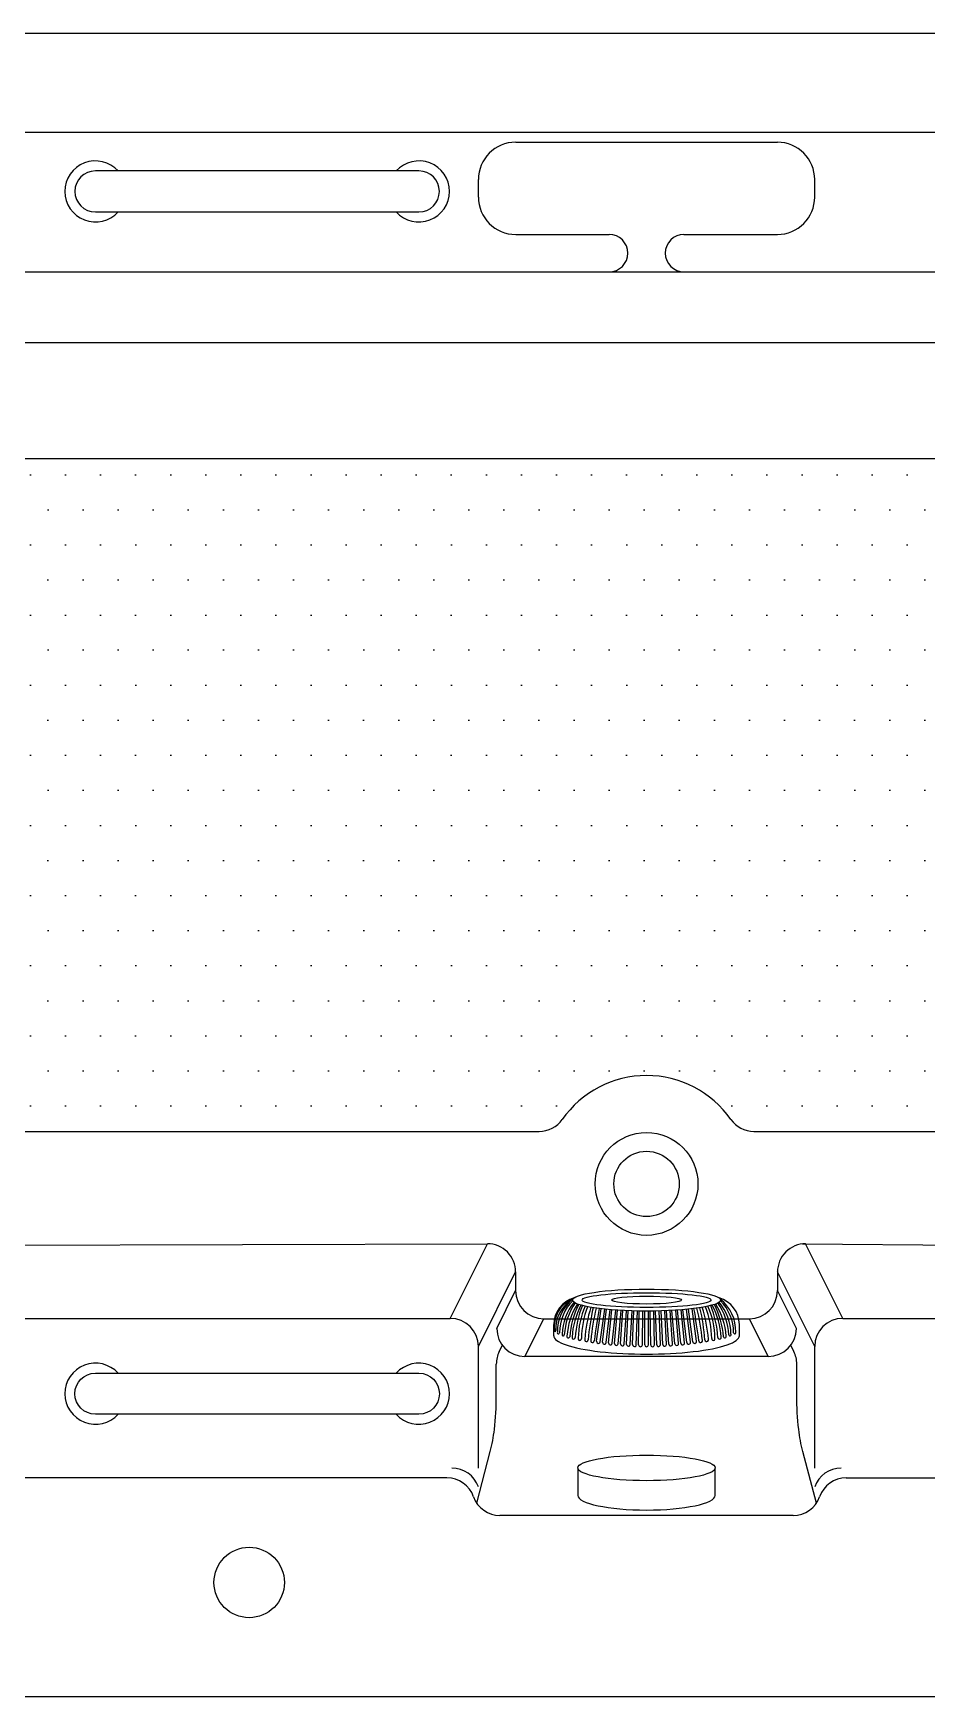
# Model space of a CAD drawing. Header units: millimetres. Extents: x -1256.29 to -1254.58, y 2254.25 to 2255.15.
# Drawn here: x -1255.545 to -1255.062, y 2254.251 to 2255.151 of the extents above; entities that cross this region are included whole.
import ezdxf

# ---------------------------------------------------------------- set-up
doc = ezdxf.new("R2010")
doc.units = ezdxf.units.MM
doc.header["$LTSCALE"] = 10
doc.layers.add('jacuzzi', color=1, linetype='Continuous')

msp = doc.modelspace()

# ---------------------------------------------------------------- hatches: boundary and pattern name
at = {"layer": 'jacuzzi'}
h = msp.add_hatch(dxfattribs=at)
h.set_pattern_fill('DOTS', color=256, scale=0.303614, style=0)
h.set_pattern_definition([(0, (-1258.991047, 2249.19996), (0.00948795, 0.018975904), [0, -0.018975904])])
h.paths.add_polyline_path([(-1255.95652, 2254.92031, 0.264036), (-1255.96956, 2254.91291, 0.0497), (-1255.98007, 2254.89052, 0.048609), (-1255.99518, 2254.8294, 0.014977), (-1255.99952, 2254.79198), (-1255.99952, 2254.6847, 0.014977), (-1255.99518, 2254.64728, 0.048609), (-1255.98007, 2254.58616, 0.0497), (-1255.96956, 2254.56377, 0.264036), (-1255.95652, 2254.55637), (-1255.27163, 2254.55637, 0.244921), (-1255.25919, 2254.56285, -0.521102), (-1255.16795, 2254.56285, 0.244921), (-1255.1555, 2254.55637), (-1254.8476, 2254.55637, 0.414214), (-1254.83261, 2254.57135), (-1254.83261, 2254.90533, 0.414214), (-1254.8476, 2254.92031)])

# ---------------------------------------------------------------- linework, layer by layer
for p, q in [((-1254.8476, 2255.0969), (-1255.99173, 2255.0969)), ((-1255.28433, 2255.09158), (-1255.14281, 2255.09158)), ((-1255.30457, 2255.06194), (-1255.30457, 2255.07134)), ((-1255.12257, 2255.06194), (-1255.12257, 2255.07134)), ((-1255.28433, 2255.0417), (-1255.23381, 2255.0417)), ((-1255.19333, 2255.0417), (-1255.14281, 2255.0417)), ((-1255.97817, 2255.02146), (-1254.8476, 2255.02146)), ((-1255.97817, 2254.98316), (-1254.8476, 2254.98316)), ((-1254.8476, 2254.92031), (-1255.95652, 2254.92031)), ((-1255.95652, 2254.55637), (-1255.27163, 2254.55637)), ((-1255.1555, 2254.55637), (-1254.8476, 2254.55637)), ((-1255.97817, 2254.49352), (-1255.29965, 2254.49559)), ((-1255.31975, 2254.45523), (-1255.29962, 2254.49559)), ((-1255.12919, 2254.4955), (-1254.8476, 2254.49352)), ((-1255.10739, 2254.45523), (-1255.12752, 2254.49559)), ((-1255.30457, 2254.44005), (-1255.28441, 2254.48047)), ((-1255.28441, 2254.48041), (-1255.28441, 2254.47024)), ((-1255.12257, 2254.44005), (-1255.14272, 2254.48047)), ((-1255.14272, 2254.48041), (-1255.14272, 2254.47024)), ((-1255.29461, 2254.4498), (-1255.28441, 2254.47024)), ((-1255.13253, 2254.4498), (-1255.14272, 2254.47024)), ((-1255.97817, 2254.45523), (-1255.31975, 2254.45523)), ((-1255.27943, 2254.43462), (-1255.26923, 2254.45506)), ((-1255.26923, 2254.45506), (-1255.15791, 2254.45506)), ((-1255.24058, 2254.44285), (-1255.23818, 2254.46045)), ((-1255.23867, 2254.44257), (-1255.23618, 2254.46023)), ((-1255.23734, 2254.4424), (-1255.23523, 2254.46014)), ((-1255.23542, 2254.44216), (-1255.23323, 2254.45996)), ((-1255.23411, 2254.44202), (-1255.23228, 2254.45988)), ((-1255.23217, 2254.44181), (-1255.23028, 2254.45973)), ((-1255.23086, 2254.44169), (-1255.22933, 2254.45967)), ((-1255.22891, 2254.44151), (-1255.22733, 2254.45955)), ((-1255.22761, 2254.44141), (-1255.22638, 2254.4595)), ((-1255.22565, 2254.44127), (-1255.22438, 2254.45941)), ((-1255.22436, 2254.44119), (-1255.22343, 2254.45937)), ((-1255.22238, 2254.44109), (-1255.22142, 2254.45931)), ((-1255.2211, 2254.44103), (-1255.22047, 2254.45928)), ((-1255.21911, 2254.44096), (-1255.21847, 2254.45924)), ((-1255.21784, 2254.44093), (-1255.21752, 2254.45922)), ((-1255.21584, 2254.4409), (-1255.21552, 2254.4592)), ((-1255.21457, 2254.44089), (-1255.21457, 2254.45919)), ((-1255.21257, 2254.44089), (-1255.21257, 2254.45919)), ((-1255.2113, 2254.4409), (-1255.21162, 2254.4592)), ((-1255.2093, 2254.44093), (-1255.20962, 2254.45922)), ((-1255.20803, 2254.44096), (-1255.20866, 2254.45924)), ((-1255.20604, 2254.44103), (-1255.20666, 2254.45928)), ((-1255.20476, 2254.44109), (-1255.20571, 2254.45931)), ((-1255.20278, 2254.44119), (-1255.20371, 2254.45937)), ((-1255.20149, 2254.44127), (-1255.20276, 2254.45941)), ((-1255.19952, 2254.44141), (-1255.20076, 2254.4595)), ((-1255.19823, 2254.44151), (-1255.19981, 2254.45955)), ((-1255.19627, 2254.44169), (-1255.1978, 2254.45967)), ((-1255.19497, 2254.44181), (-1255.19685, 2254.45973)), ((-1255.19303, 2254.44202), (-1255.19485, 2254.45988)), ((-1255.19172, 2254.44216), (-1255.1939, 2254.45996)), ((-1255.18979, 2254.4424), (-1255.1919, 2254.46014)), ((-1255.18847, 2254.44257), (-1255.19095, 2254.46023)), ((-1255.18656, 2254.44285), (-1255.18896, 2254.46045)), ((-1255.14771, 2254.43462), (-1255.15791, 2254.45506)), ((-1255.10739, 2254.45523), (-1254.8476, 2254.45523)), ((-1255.26382, 2254.44585), (-1255.26376, 2254.45198)), ((-1255.26382, 2254.44585), (-1255.26376, 2254.45198)), ((-1255.16332, 2254.44585), (-1255.16337, 2254.45198)), ((-1255.30457, 2254.37426), (-1255.30457, 2254.44005)), ((-1255.29328, 2254.43729), (-1255.29158, 2254.44069)), ((-1255.13386, 2254.43729), (-1255.13556, 2254.44069)), ((-1255.12257, 2254.37426), (-1255.12257, 2254.44005)), ((-1255.29487, 2254.41334), (-1255.29487, 2254.43051)), ((-1255.14771, 2254.43462), (-1255.27943, 2254.43462)), ((-1255.13227, 2254.41334), (-1255.13227, 2254.43051)), ((-1255.30547, 2254.35528), (-1255.29815, 2254.38319)), ((-1255.12167, 2254.35528), (-1255.12898, 2254.38319)), ((-1255.2507, 2254.37434), (-1255.2507, 2254.35948)), ((-1255.17643, 2254.35948), (-1255.17643, 2254.37434)), ((-1255.32155, 2254.36894), (-1255.99173, 2254.36894)), ((-1255.10559, 2254.36894), (-1254.8476, 2254.36894)), ((-1255.13425, 2254.34859), (-1255.29289, 2254.34859))]:
    msp.add_line(p, q, dxfattribs=at)
at = {"layer": 'jacuzzi', "color": 3}
msp.add_lwpolyline([(-1256.27857, 2254.83828), (-1256.27857, 2255.13535, -0.414214), (-1256.26339, 2255.15053), (-1254.59375, 2255.15053, -0.414214), (-1254.57857, 2255.13535), (-1254.57857, 2254.26572, -0.414214), (-1254.59375, 2254.25053), (-1256.26339, 2254.25053, -0.414214), (-1256.27857, 2254.26572), (-1256.27857, 2254.63828)], format="xyb", dxfattribs=at)
at = {"layer": 'jacuzzi'}
for points in [[(-1255.51176, 2255.05385), (-1255.33676, 2255.05385, 1), (-1255.33676, 2255.07605), (-1255.51176, 2255.07605, 1)], [(-1255.51176, 2254.42559), (-1255.33676, 2254.42559, -1), (-1255.33676, 2254.40339), (-1255.51176, 2254.40339, -1)]]:
    msp.add_lwpolyline(points, format="xyb", close=True, dxfattribs=at)
for points in [[(-1255.29815, 2254.38319, 0.035415), (-1255.29592, 2254.3951, 0.02868), (-1255.29487, 2254.41334)], [(-1255.12898, 2254.38319, -0.035415), (-1255.13122, 2254.3951, -0.02868), (-1255.13227, 2254.41334)]]:
    msp.add_lwpolyline(points, format="xyb", dxfattribs=at)
for centre, radius in [((-1255.21357, 2254.52797), 0.02782), ((-1255.21357, 2254.52797), 0.0177), ((-1255.42857, 2254.31235), 0.01905)]:
    msp.add_circle(centre, radius, dxfattribs=at)
for centre, radius, start, end in [((-1255.28433, 2255.07134), 0.02024, 90, 180), ((-1255.14281, 2255.07134), 0.02024, 0, 90), ((-1255.51176, 2255.06495), 0.01653, 42.19088, 317.80912), ((-1255.33676, 2255.06495), 0.01653, 222.19088, 137.80912), ((-1255.28433, 2255.06194), 0.02024, 180, 270), ((-1255.14281, 2255.06194), 0.02024, 270, 0), ((-1255.23381, 2255.03158), 0.01012, 270, 90), ((-1255.19333, 2255.03158), 0.01012, 90, 270), ((-1255.21357, 2254.53097), 0.05566, 34.95179, 145.04821), ((-1255.27163, 2254.57155), 0.01518, 270, 325.04821), ((-1255.1555, 2254.57155), 0.01518, 214.95179, 270), ((-1255.29959, 2254.48041), 0.01518, 0, 90.20134), ((-1255.12754, 2254.48041), 0.01518, 89.79866, 180), ((-1255.26923, 2254.47024), 0.01518, 180, 270), ((-1255.24877, 2254.45185), 0.015, 105.49086, 179.5), ((-1255.24707, 2254.4507), 0.01653, 113.122, 187.41373), ((-1255.24453, 2254.44985), 0.01811, 119.4273, 183.95223), ((-1255.24001, 2254.44841), 0.02184, 127.83142, 181.64557), ((-1255.23633, 2254.44757), 0.02433, 134.33093, 180.23211), ((-1255.23045, 2254.44578), 0.02882, 140.68054, 178.32518), ((-1255.17837, 2254.45185), 0.015, 0.5, 74.44718), ((-1255.18712, 2254.44841), 0.02184, 358.35443, 52.1082), ((-1255.1908, 2254.44757), 0.02433, 359.76789, 45.07391), ((-1255.15791, 2254.47024), 0.01518, 270, 0), ((-1255.31975, 2254.44005), 0.01518, 0, 90), ((-1255.22491, 2254.44457), 0.03321, 145.10746, 176.97963), ((-1255.2197, 2254.44314), 0.03705, 147.54921, 176.04178), ((-1255.20816, 2254.44153), 0.04715, 153.23283, 175.40844), ((-1255.2113, 2254.44258), 0.04266, 152.31978, 176.65283), ((-1255.19427, 2254.44093), 0.05807, 158.52803, 176.09219), ((-1255.20655, 2254.44403), 0.04397, 156.13733, 179.44404), ((-1255.20145, 2254.44402), 0.04736, 158.28628, 179.64395), ((-1255.17275, 2254.43856), 0.07446, 162.28509, 175.88477), ((-1255.13474, 2254.43566), 0.11068, 166.74998, 175.90547), ((-1255.09902, 2254.4278), 0.14561, 166.90862, 173.87163), ((-1254.78545, 2254.38236), 0.46046, 170.22079, 172.42841), ((-1255.64168, 2254.38236), 0.46046, 7.57159, 9.77906), ((-1255.32812, 2254.4278), 0.14561, 6.12837, 13.09085), ((-1255.2924, 2254.43566), 0.11068, 4.09453, 13.24924), ((-1255.25439, 2254.43856), 0.07446, 4.11523, 17.71364), ((-1255.22568, 2254.44402), 0.04736, 0.35605, 21.7114), ((-1255.22059, 2254.44403), 0.04397, 0.55596, 23.85986), ((-1255.23287, 2254.44093), 0.05807, 3.90781, 21.46952), ((-1255.21584, 2254.44258), 0.04266, 3.34717, 27.67652), ((-1255.21897, 2254.44153), 0.04715, 4.59156, 26.76328), ((-1255.20744, 2254.44314), 0.03705, 3.95822, 32.44516), ((-1255.20222, 2254.44457), 0.03321, 3.02037, 34.88441), ((-1255.19669, 2254.44578), 0.02882, 1.67482, 39.12626), ((-1255.10739, 2254.44005), 0.01518, 90, 180), ((-1255.27943, 2254.4498), 0.01518, 180, 270), ((-1255.26303, 2254.4486), 0.000437, 185.19472, 359.27961), ((-1255.26127, 2254.44755), 0.000615, 158.32043, 352.68044), ((-1255.25869, 2254.4464), 0.000615, 158.32043, 352.68044), ((-1255.16845, 2254.4464), 0.000615, 187.31956, 21.67957), ((-1255.16587, 2254.44755), 0.000615, 187.31956, 21.67957), ((-1255.14771, 2254.4498), 0.01518, 270, 0), ((-1255.27969, 2254.43051), 0.01518, 153.49793, 180), ((-1255.25592, 2254.44547), 0.000777, 163.19146, 347.36048), ((-1255.25305, 2254.44488), 0.000853, 167.19489, 0.39829), ((-1255.24968, 2254.44415), 0.000886, 160.09872, 10.73855), ((-1255.24608, 2254.44368), 0.000957, 166.43453, 352.62853), ((-1255.24286, 2254.44315), 0.000962, 167.91644, 353.33704), ((-1255.23963, 2254.44267), 0.000966, 169.37771, 354.04407), ((-1255.23639, 2254.44225), 0.000971, 170.81795, 354.75024), ((-1255.23314, 2254.44188), 0.000976, 172.23678, 355.45613), ((-1255.22989, 2254.44158), 0.00098, 173.63389, 356.16231), ((-1255.22663, 2254.44133), 0.000985, 175.00898, 356.8693), ((-1255.22337, 2254.44113), 0.00099, 176.36182, 357.5776), ((-1255.2201, 2254.44099), 0.000995, 177.69222, 358.28769), ((-1255.21684, 2254.44091), 0.001, 179, 359), ((-1255.21357, 2254.44089), 0.001, 180, 0), ((-1255.2103, 2254.44091), 0.001, 181, 1), ((-1255.20703, 2254.44099), 0.000995, 181.71231, 2.30778), ((-1255.20377, 2254.44113), 0.00099, 182.4224, 3.63818), ((-1255.20051, 2254.44133), 0.000985, 183.1307, 4.99102), ((-1255.19725, 2254.44158), 0.00098, 183.83769, 6.36611), ((-1255.194, 2254.44188), 0.000976, 184.54387, 7.76322), ((-1255.19075, 2254.44225), 0.000971, 185.24976, 9.18205), ((-1255.18751, 2254.44267), 0.000966, 185.95593, 10.62229), ((-1255.18428, 2254.44315), 0.000962, 186.66296, 12.08356), ((-1255.18105, 2254.44368), 0.000957, 187.37147, 13.56547), ((-1255.17746, 2254.44415), 0.000886, 169.26145, 19.90128), ((-1255.17408, 2254.44488), 0.000853, 179.60171, 12.80511), ((-1255.17121, 2254.44547), 0.000777, 192.63952, 16.80854), ((-1255.14745, 2254.43051), 0.01518, 0, 26.50207), ((-1255.51176, 2254.41449), 0.01653, 42.19088, 317.80912), ((-1255.33676, 2254.41449), 0.01653, 222.19088, 137.80912), ((-1255.3189, 2254.35908), 0.01518, 19.24821, 90), ((-1255.10824, 2254.35908), 0.01518, 90, 160.75179), ((-1255.32155, 2254.35376), 0.01518, 19.24821, 90), ((-1255.10559, 2254.35376), 0.01518, 90, 160.75179), ((-1255.29289, 2254.36377), 0.01518, 199.24821, 270), ((-1255.13425, 2254.36377), 0.01518, 270, 340.75179)]:
    msp.add_arc(centre, radius, start, end, dxfattribs=at)
for centre, major_axis, ratio in [((-1255.21356, 2254.46513), (-0.04, 0), 0.1484), ((-1255.21356, 2254.46513), (-0.03493, 0), 0.114375), ((-1255.21356, 2254.46513), (-0.0189, 0), 0.112344), ((-1255.21357, 2254.37434), (-0.03714, 0), 0.186255)]:
    msp.add_ellipse(centre, major_axis=major_axis, ratio=ratio, dxfattribs=at)
for centre, major_axis, ratio, start_param, end_param in [((-1255.21357, 2254.44585), (-0.05025, 0), 0.198307, 6.281174, 9.428239), ((-1255.21357, 2254.35948), (0.03714, 0), 0.213184, 3.141593, 6.283185)]:
    msp.add_ellipse(centre, major_axis=major_axis, ratio=ratio, start_param=start_param, end_param=end_param, dxfattribs=at)

doc.saveas('drawing.dxf')
